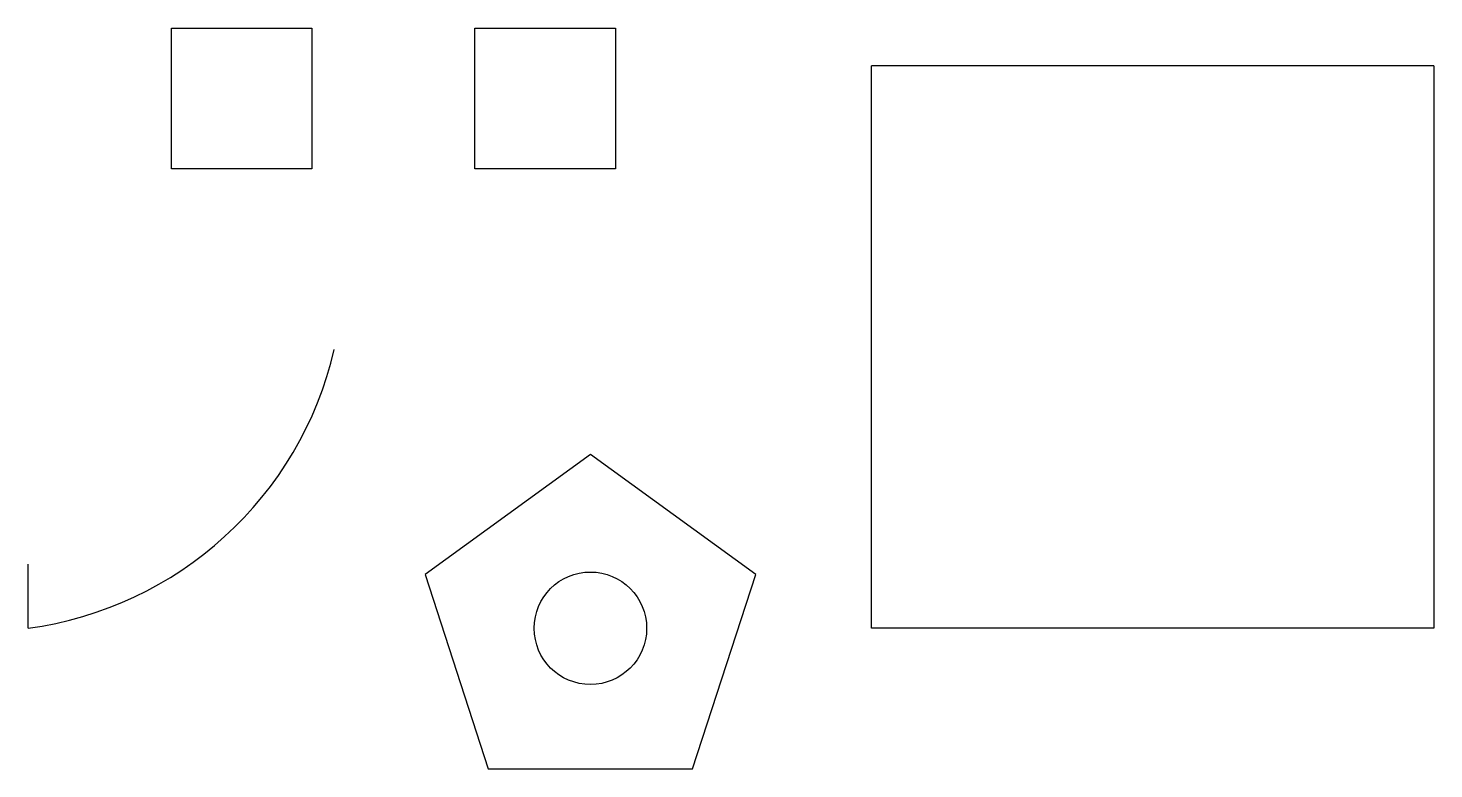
# Model space of a CAD drawing. Header units: millimetres. Extents: x 0 to 500, y -50 to 213.
import ezdxf

# ---------------------------------------------------------------- set-up
doc = ezdxf.new("R2010")
doc.units = ezdxf.units.MM

msp = doc.modelspace()

# ---------------------------------------------------------------- linework, layer by layer
for p, q in [((50.9628320564693, 163.4012104909389), (50.9628320564693, 213.4012104909389)), ((50.9628320564693, 213.4012104909389), (100.9628320564693, 213.4012104909389)), ((100.9628320564693, 213.4012104909389), (100.9628320564693, 163.4012104909389)), ((158.8679901229086, 163.4012104909389), (158.8679901229086, 213.4012104909389)), ((158.8679901229086, 213.4012104909389), (208.8679901229086, 213.4012104909389)), ((208.8679901229086, 213.4012104909389), (208.8679901229086, 163.4012104909389)), ((100.9628320564693, 163.4012104909389), (50.9628320564693, 163.4012104909389)), ((208.8679901229086, 163.4012104909389), (158.8679901229086, 163.4012104909389)), ((0, 0), (1.397652087389704e-15, 22.82539077165438))]:
    msp.add_line(p, q)
msp.add_lwpolyline([(200, 61.80339887498948), (141.2214747707527, 19.09830056250526), (163.672873599732, -49.99999999999999), (236.327126400268, -50), (258.7785252292473, 19.09830056250524)], close=True)
msp.add_circle((200, 0, 50), 20)
at = {"extrusion": (0, -1, 0)}
for centre in [(400, 120.8333333333333, -200), (400, 120.8333333333333)]:
    msp.add_arc(centre, 104.1666666666667, 16.26020470831202, 163.739795291688, dxfattribs=at)
at = {"extrusion": (-1, 1.83697019872103e-16, 0)}
msp.add_arc((-100.0000000000001, 120.8333333333333, -300), 104.1666666666667, 16.26020470831234, 163.7397952916877, dxfattribs=at)
at = {"extrusion": (1, -2.83276944882399e-16, 0)}
msp.add_arc((100.0000000000002, 120.8333333333333, 500), 104.1666666666667, 16.26020470831223, 163.7397952916878, dxfattribs=at)
msp.add_arc((-17.37000379577024, 128.4517824005979), 129.6208989081453, 277.7011570495906, 346.9396901106262)

doc.saveas('drawing.dxf')
